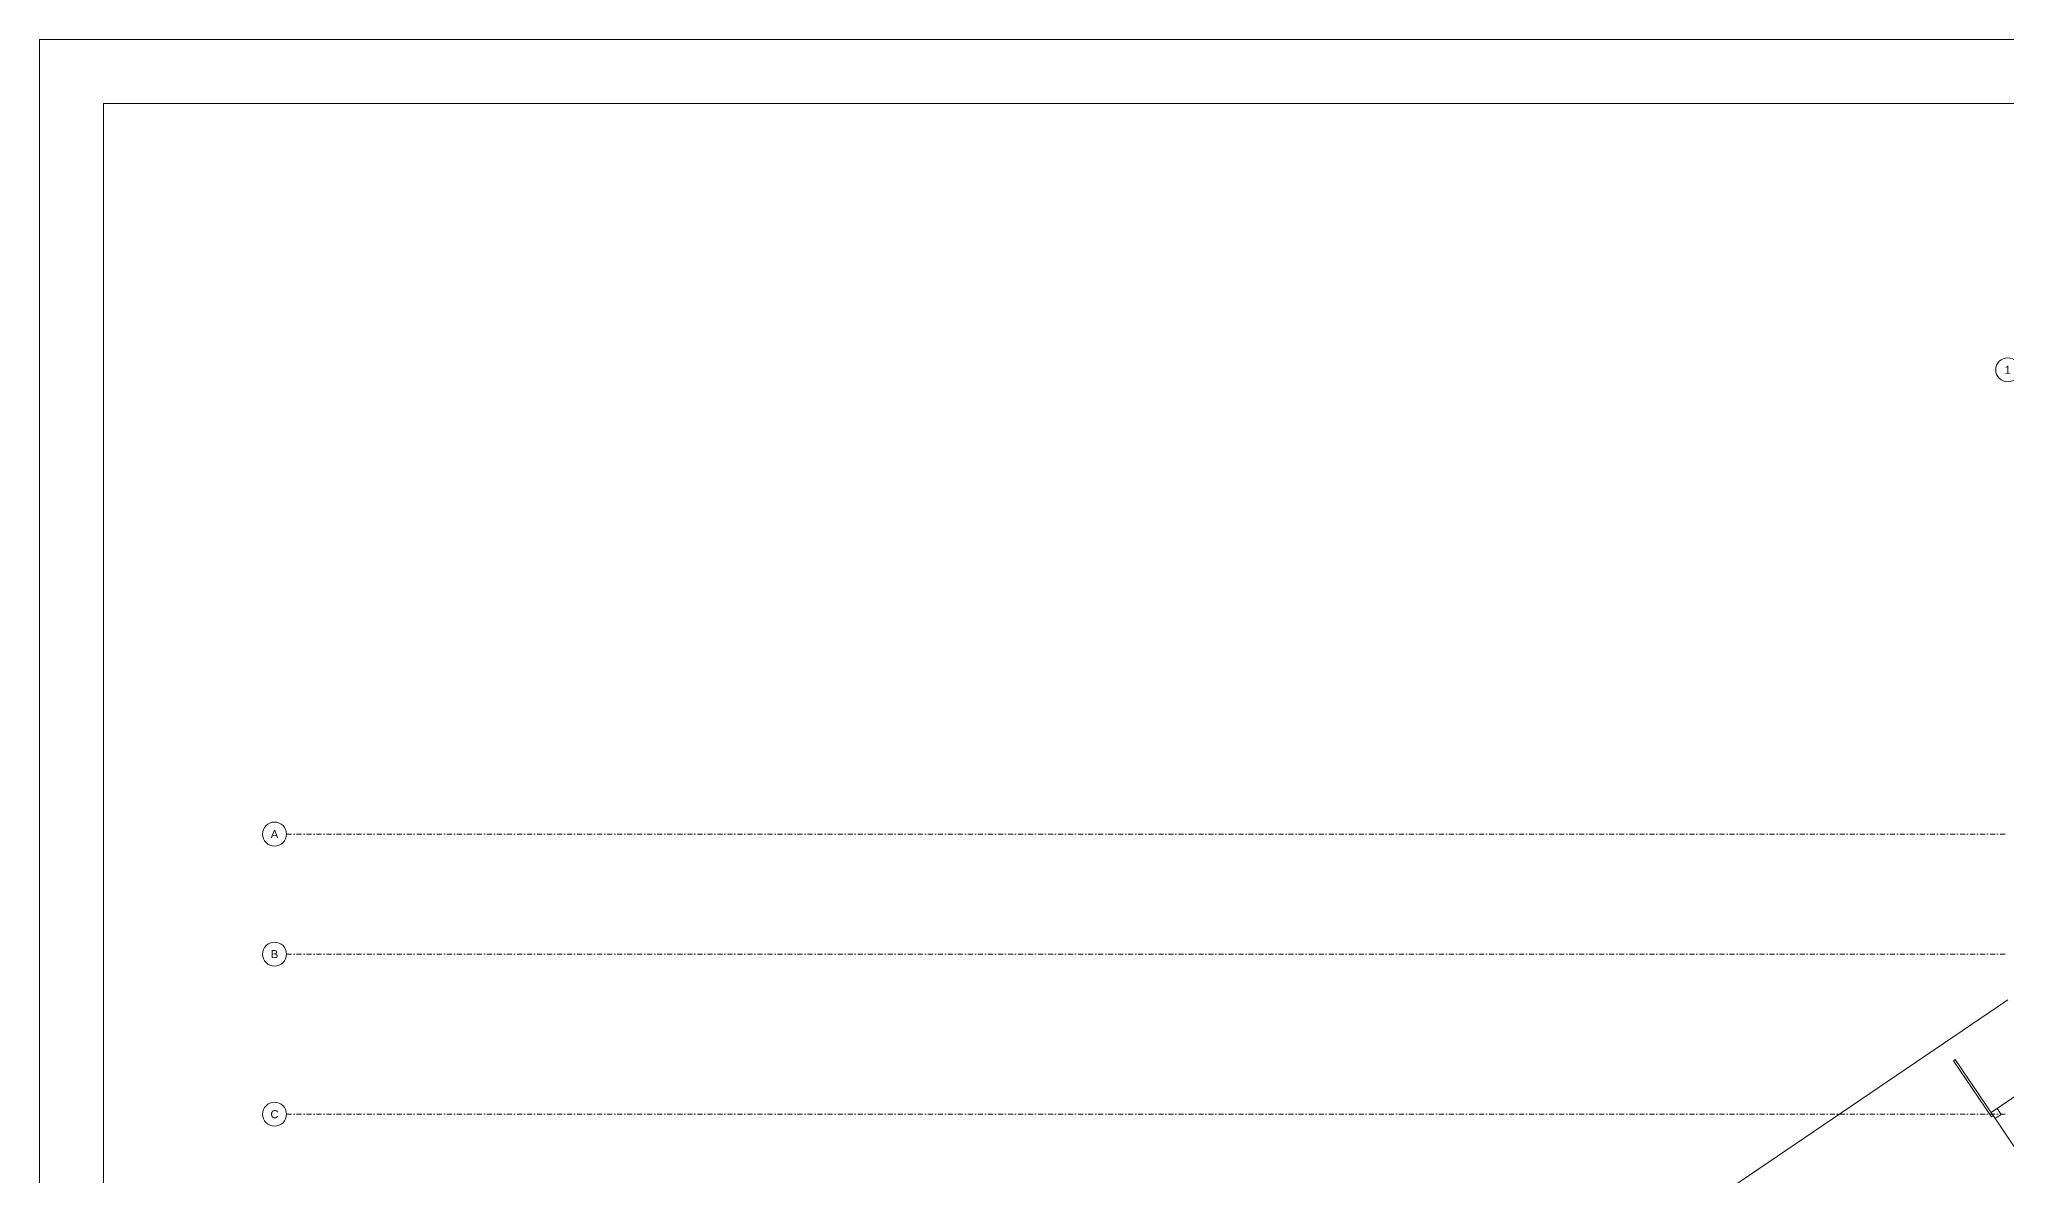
# Model space of a CAD drawing. Header units: metres. Extents: x -13194 to 152406, y -14653 to 29421.
# Drawn here: x 102159 to 111995, y 23743 to 29421 of the extents above; entities that cross this region are included whole.
import ezdxf
from ezdxf.enums import TextEntityAlignment as Align

# ---------------------------------------------------------------- set-up
doc = ezdxf.new("R2010")
doc.units = ezdxf.units.M
doc.header["$LTSCALE"] = 100
doc.header["$MEASUREMENT"] = 0
doc.linetypes.add('DASHDOT2', pattern=[0.5, 0.25, -0.125, 0, -0.125])
doc.layers.get('0').update_dxf_attribs({"color": 9, "lineweight": 9})
for name, color, linetype, lineweight in [('06D', 9, 'Continuous', 9), ('07K', 9, 'Continuous', 9), ('21', 9, 'Continuous', 9), ('24', 9, 'DASHDOT2', 9), ('40A', 9, 'Continuous', 9)]:
    doc.layers.add(name, color=color, linetype=linetype, lineweight=lineweight)
doc.styles.add('Arial', font='arial.ttf', dxfattribs={"height": 2.5})

# ---------------------------------------------------------------- blocks, each defined once
blk = doc.blocks.new('0_aks')
at = {"linetype": 'Continuous'}
blk.add_circle((0, 0), 3, dxfattribs=at)
at = {"style": 'Arial'}
blk.add_attdef('AKS', text='', height=2, dxfattribs=at).set_placement((0, 0), align=Align.MIDDLE_CENTER)
blk = doc.blocks.new('p-akslar_yeni')
at = {"layer": '24'}
for points in [[(-2190, 55), (6415, 55)], [(-2190, -545), (6415, -545)], [(-2190, -1345), (6415, -1345)]]:
    blk.add_lwpolyline(points, dxfattribs=at)
at = {"layer": '21', "xscale": 20, "yscale": 20, "zscale": 20}
for p, values in [((6415, 2375.1), {'AKS': '1'}), ((-2250, 55), {'AKS': 'A'}), ((-2250, -545), {'AKS': 'B'}), ((-2250, -1345), {'AKS': 'C'})]:
    blk.add_blockref('0_aks', p, dxfattribs=at).add_auto_attribs(values)
blk = doc.blocks.new('*U425')
at = {"layer": '07K'}
blk.add_lwpolyline([(10, 11), (46, 11), (46, -25), (10, -25)], close=True, dxfattribs=at)
blk.add_lwpolyline([(28, -35), (366, -35), (366, -25), (28, -25), (28, -35)], dxfattribs=at)

msp = doc.modelspace()

# ---------------------------------------------------------------- linework, layer by layer
at = {"layer": '06D'}
for points in [[(107342.7, 21461.1), (112000, 24621.9)], [(112455, 24156.9), (112331.4, 24338.9), (111917.8, 24058), (112041.4, 23876), (112455, 24156.9)]]:
    msp.add_lwpolyline(points, dxfattribs=at)
at = {"layer": '40A'}
for points in [[(102159.3, 29421.4), (102159.3, 12601.4), (130139.3, 12601.4), (130139.3, 29421.4)], [(127979.5, 12921.4), (127979.5, 29101.4), (102479.3, 29101.4), (102479.3, 12921.4)]]:
    msp.add_lwpolyline(points, close=True, dxfattribs=at)

# ---------------------------------------------------------------- block references
at = {"xscale": -1, "rotation": 304.1793540346027}
msp.add_blockref('*U425', (111964.3, 24034), dxfattribs=at)
at = {"layer": '24'}
msp.add_blockref('p-akslar_yeni', (105585, 25395), dxfattribs=at)

doc.saveas('drawing.dxf')
